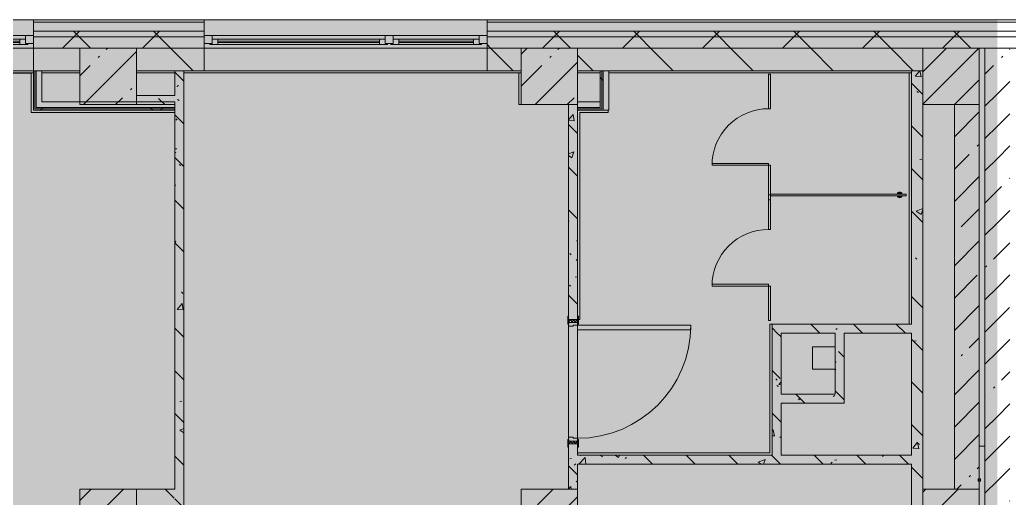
# Model space of a CAD drawing. Header units: millimetres. Extents: x 35143 to 244272, y -8553 to 29000.
# Drawn here: x 193481 to 202226, y 23120 to 27350 of the extents above; entities that cross this region are included whole.
import ezdxf

# ---------------------------------------------------------------- set-up
doc = ezdxf.new("R2010")
doc.units = ezdxf.units.MM
doc.layers.add('A-DETL-GENF-6', color=7, linetype='Continuous', lineweight=9, true_color=0xc0c0c0, transparency=0.4)
for name, color, linetype, lineweight, true_color in [('A-DOOR-3', 7, 'Continuous', 5, 0xaaaaaa), ('A-DOOR-4', 7, 'Continuous', 5, 0xe2e2e2), ('A-DOOR-5', 7, 'Continuous', 5, 0xb7b7b7), ('A-DOOR-6', 7, 'Continuous', 5, 0x737373), ('A-DOOR-FRAM-3', 7, 'Continuous', 5, 0xe2e2e2), ('A-DOOR-FRAM-4', 7, 'Continuous', 5, 0xaaaaaa), ('A-DOOR-FRAM-5', 7, 'Continuous', 5, 0xb7b7b7), ('A-FLOR-3', 7, 'Continuous', 5, 0xb7b7b7), ('A-GENM-1', 7, 'Continuous', 5, 0x737373), ('A-GENM-3', 7, 'Continuous', 5, 0xe2ddcd), ('A-GLAZ-2', 7, 'Continuous', 5, 0x737373), ('A-WALL-5', 7, 'Continuous', 9, 0x737373), ('A-WALL-6', 7, 'Continuous', 5, 0x737373), ('I-WALL-3', 7, 'Continuous', 5, 0xe7e7e7), ('I-WALL-4', 7, 'Continuous', 9, 0xe7e7e7), ('I-WALL-6', 7, 'Continuous', 5, 0x737373), ('I-WALL-7', 7, 'Continuous', 5, 0x787878), ('S-COLS-2', 7, 'Continuous', 5, 0x737373)]:
    doc.layers.add(name, color=color, linetype=linetype, lineweight=lineweight, true_color=true_color)
for name, color, linetype, lineweight in [('A-WALL', 7, 'Continuous', 9), ('A-WALL-4', 7, 'Continuous', 5), ('I-WALL-5', 7, 'Continuous', 5), ('S-COLS-1', 7, 'Continuous', 5)]:
    doc.layers.add(name, color=color, linetype=linetype, lineweight=lineweight)
pattern_1 = [(45, (117261.88, 0), (-285.1231, 285.1231), []), (45, (117547, 0), (-285.1231, 285.1231), [504.031, -100.806, 16.764, -84.042])]
pattern_2 = [(135, (117261.9, 0), (-377.1708, -377.1708), [533.4, -88.9, 17.78, -88.9]), (135, (117261.9, 376.94), (-377.1708, -377.1708), []), (50, (117261.9, 0), (637.6445, -55.7866), [66.675, -733.425]), (355, (117261.9, 0), (-123.3494, 668.699), [53.34, -586.74]), (100.451, (117315, -4.65), (514.299, 612.908), [56.665, -623.315]), (46.184, (117261.9, 177.8), (948.7764, -147.15), [100.012, -1100.137]), (96.636, (117340.9, 165.5), (830.909, 865.997), [84.998, -934.973]), (351.184, (117261.9, 177.8), (830.918, 865.988), [80.01, -880.11]), (21, (117350.8, 133.35), (530.6506, -357.9283), [66.675, -733.425]), (326, (117350.8, 133.35), (216.308, 644.6585), [53.34, -586.74]), (71.451, (117395, 103.5), (746.9596, 286.7243), [56.665, -623.315]), (37.5, (117261.88, 0), (10.81053, 295.9426), [16.764, -562.864, 16.764, -578.866, -588.962]), (37.5, (117261.88, 0), (10.81053, 295.9426), [-1175.258, 16.764, -572.198]), (7.5, (117261.88, 0), (233.8692, 350.6318), [16.764, -322.834, 16.764, -549.529, -224.472]), (7.5, (117261.88, 0), (233.8692, 350.6318), [-905.891, 16.764, -207.708]), (327.5, (117063.63, 0), (474.5678, -20.0513), [16.764, -205.486, 16.764, -676.656, -920.115]), (327.5, (117063.63, 0), (474.5678, -20.0513), [-915.67, 16.764, -903.351]), (317.5, (116974.73, 0), (518.4522, 88.9934), [16.764, -272.161, 16.764, -443.738, -653.415]), (317.5, (116974.73, 0), (518.4522, 88.9934), [-749.427, 16.764, -636.651])]
pattern_3 = [(45, (117261.9, 0), (-353.5534, 353.5534), []), (135, (117261.9, 0), (-353.5534, -353.5534), [])]
pattern_4 = [(45, (117261.9, 0), (-530.33, 530.33), []), (135, (117261.9, 0), (-530.33, -530.33), [])]

# ---------------------------------------------------------------- blocks, each defined once
blk = doc.blocks.new('BSC_Колонна _Прямоугольная - 500х500-23287078-2_1_2_птичка')
at = {"layer": 'S-COLS-1'}
h = blk.add_hatch(dxfattribs=at)
h.set_pattern_fill('FP_96', color=256, style=0, pattern_type=2)
h.set_pattern_definition([(45, (-84450, -22950), (-285.1231, 285.1231), []), (45, (-84164.88, -22950), (-285.1231, 285.1231), [504.031, -100.806, 16.764, -84.042])])
h.paths.add_polyline_path([(-250, -250), (250, -250), (250, 250), (-250, 250), (-250, -160)])
at = {"layer": 'S-COLS-2'}
for p, q in [((250, 250), (-250, 250)), ((-250, 250), (-250, -250)), ((250, -250), (250, 250)), ((-250, -250), (250, -250))]:
    blk.add_line(p, q, dxfattribs=at)
blk = doc.blocks.new('BSC_Колонна _Прямоугольная - 500х500-V113-2_1_2_птичка')
at = {"layer": 'S-COLS-1'}
h = blk.add_hatch(dxfattribs=at)
h.set_pattern_fill('FP_117', color=256, style=0, pattern_type=2)
h.set_pattern_definition([(45, (-77000, -22950), (-285.1231, 285.1231), []), (45, (-76714.88, -22950), (-285.1231, 285.1231), [504.031, -100.806, 16.764, -84.042])])
h.paths.add_polyline_path([(-250, -250), (250, -250), (250, 250), (-250, 250), (-250, -160)])
at = {"layer": 'S-COLS-2'}
for p, q in [((250, 250), (-250, 250)), ((-250, 250), (-250, -250)), ((250, -250), (250, 250)), ((-250, -250), (250, -250))]:
    blk.add_line(p, q, dxfattribs=at)
blk = doc.blocks.new('110_Дверь_СКБ_1Ст_Внутренняя1 - Д-4 1100x2100h_су мгн-32391219-2_1_2_птичка')
at = {"layer": 'A-DOOR-3'}
h = blk.add_hatch(dxfattribs=at)
h.set_pattern_fill('FP_38', color=256, style=0, pattern_type=2)
h.set_pattern_definition([(135, (1751.41, 104.685), (-14.14214, -14.14214), []), (225, (1751.41, 104.685), (14.14214, -14.14214), [])])
h.paths.add_polyline_path([(562.5, 40), (537.5, 40), (537.5, -40), (562.5, -40)])
at = {"layer": 'A-DOOR-4'}
h = blk.add_hatch(color=256, dxfattribs=at)
h.paths.add_polyline_path([(537.5, 40), (512.5, 40), (512.5, 0), (502.5, 0), (502.5, -40), (537.5, -40)])
h.paths.add_polyline_path([(-477.5, 0), (-487.5, 0), (-487.5, 40), (-512.5, 40), (-512.5, -40), (-477.5, -40)])
at = {"layer": 'A-DOOR-FRAM-3'}
for points in [[(-447.5, 40), (-447.5, 1040), (-487.5, 1040), (-487.5, 40)], [(-497.5, 40), (-497.5, 48), (-567.5, 48), (-567.5, 40)], [(592.5, 48), (522.5, 48), (522.5, 40), (592.5, 40)], [(-497.5, -40), (-567.5, -40), (-567.5, -48), (-497.5, -48)], [(592.5, -48), (592.5, -40), (522.5, -40), (522.5, -48)]]:
    blk.add_hatch(color=256, dxfattribs=at).paths.add_polyline_path(points)
at = {"layer": 'A-DOOR-FRAM-4'}
h = blk.add_hatch(dxfattribs=at)
h.set_pattern_fill('FP_39', color=256, style=0, pattern_type=2)
h.set_pattern_definition([(45, (-371.384, 104.685), (-14.1421, 14.1421), []), (135, (-371.384, 104.685), (-14.1421, -14.1421), [])])
h.paths.add_polyline_path([(-512.5, 40), (-537.5, 40), (-537.5, -40), (-512.5, -40)])
at = {"layer": 'A-DOOR-5'}
for p, q in [((-487.5, 1040), (-487.5, 40)), ((-447.5, 1040), (-487.5, 1040)), ((-447.5, 40), (-447.5, 1040)), ((-487.5, 40), (-447.5, 40))]:
    blk.add_line(p, q, dxfattribs=at)
blk.add_arc((-487.5, 40), 1000, 360, 90, dxfattribs=at)
at = {"layer": 'A-DOOR-FRAM-5'}
for p, q in [((-497.5, 48), (-567.5, 48)), ((-567.5, 48), (-567.5, 40)), ((-567.5, 40), (-497.5, 40)), ((-512.5, 40), (-537.5, 40)), ((-537.5, 40), (-537.5, -40)), ((-487.5, 40), (-512.5, 40)), ((-512.5, 40), (-512.5, -40)), ((-512.5, -40), (-512.5, 40)), ((-497.5, 40), (-512.5, 40)), ((-512.5, 40), (-512.5, 39)), ((-512.5, 39), (-497.5, 39)), ((-497.5, 40), (-497.5, 48)), ((-497.5, 39), (-497.5, 40)), ((-487.5, 0), (-487.5, 40)), ((-477.5, 0), (-487.5, 0)), ((-477.5, -40), (-477.5, 0)), ((512.5, 0), (502.5, 0)), ((502.5, 0), (502.5, -40)), ((512.5, 40), (512.5, 0)), ((537.5, 40), (512.5, 40)), ((592.5, 48), (522.5, 48)), ((522.5, 48), (522.5, 40)), ((537.5, 40), (522.5, 40)), ((522.5, 40), (522.5, 39)), ((522.5, 40), (592.5, 40)), ((522.5, 39), (537.5, 39)), ((537.5, -40), (537.5, 40)), ((562.5, 40), (537.5, 40)), ((537.5, 40), (537.5, -40)), ((537.5, 39), (537.5, 40)), ((562.5, -40), (562.5, 40)), ((592.5, 40), (592.5, 48)), ((-497.5, -40), (-567.5, -40)), ((-567.5, -40), (-567.5, -48)), ((-567.5, -48), (-497.5, -48)), ((-537.5, -40), (-512.5, -40)), ((-497.5, -39), (-512.5, -39)), ((-512.5, -39), (-512.5, -40)), ((-512.5, -40), (-477.5, -40)), ((-512.5, -40), (-497.5, -40)), ((-497.5, -40), (-497.5, -39)), ((-497.5, -48), (-497.5, -40)), ((502.5, -40), (537.5, -40)), ((537.5, -39), (522.5, -39)), ((522.5, -39), (522.5, -40)), ((522.5, -40), (537.5, -40)), ((592.5, -40), (522.5, -40)), ((522.5, -40), (522.5, -48)), ((522.5, -48), (592.5, -48)), ((537.5, -40), (537.5, -39)), ((537.5, -40), (562.5, -40)), ((592.5, -48), (592.5, -40))]:
    blk.add_line(p, q, dxfattribs=at)
blk = doc.blocks.new('120_Окно_СКБ_2Ст - 120_Окно_СКБ_2Ст 2500х2500 _мал створка справа_-23206729-2_1_2_птичка')
at = {"layer": 'A-GLAZ-2'}
for p, q in [((-1250, -75), (-1250, -5)), ((-1250, -5), (-1180, -5)), ((1250, -5), (-1250, -5)), ((-1180, -75), (-1250, -75)), ((-1250, -75), (-1200, -75)), ((-1180, -75), (-1200, -75)), ((-1200, -75), (-1200, -85)), ((-1200, -85), (370, -85)), ((370, -85), (-1200, -85)), ((-1180, -5), (-1180, -75)), ((350, -35), (-1180, -35)), ((-1180, -35), (-1180, -75)), ((-1130, -85), (-1130, -35)), ((-1130, -55), (300, -55)), ((300, -65), (-1130, -65)), ((300, -85), (300, -35)), ((350, -75), (350, -5)), ((350, -5), (420, -5)), ((350, -75), (350, -35)), ((420, -75), (350, -75)), ((370, -75), (350, -75)), ((370, -75), (400, -75)), ((370, -85), (370, -75)), ((420, -75), (400, -75)), ((400, -75), (400, -85)), ((400, -85), (1200, -85)), ((1200, -85), (400, -85)), ((420, -5), (420, -75)), ((1180, -35), (420, -35)), ((420, -35), (420, -75)), ((470, -85), (470, -35)), ((470, -55), (1130, -55)), ((1130, -65), (470, -65)), ((1130, -85), (1130, -35)), ((1180, -75), (1180, -5)), ((1180, -5), (1250, -5)), ((1180, -75), (1180, -35)), ((1250, -75), (1180, -75)), ((1200, -75), (1180, -75)), ((1200, -75), (1250, -75)), ((1200, -85), (1200, -75)), ((1250, -5), (1250, -75))]:
    blk.add_line(p, q, dxfattribs=at)
blk = doc.blocks.new('120_Окно_СКБ_2Ст - 120_Окно_СКБ_2Ст 2100х2400 _мал створка справа_-19092174-2_1_2_птичка')
at = {"layer": 'A-GLAZ-2'}
for p, q in [((-1050, -75), (-1050, -5)), ((-1050, -5), (-980, -5)), ((1050, -5), (-1050, -5)), ((-980, -75), (-1050, -75)), ((-1050, -75), (-1000, -75)), ((-980, -75), (-1000, -75)), ((-1000, -75), (-1000, -85)), ((-1000, -85), (170, -85)), ((170, -85), (-1000, -85)), ((-980, -5), (-980, -75)), ((150, -35), (-980, -35)), ((-980, -35), (-980, -75)), ((-930, -85), (-930, -35)), ((-930, -55), (100, -55)), ((100, -65), (-930, -65)), ((100, -85), (100, -35)), ((150, -75), (150, -5)), ((150, -5), (220, -5)), ((150, -75), (150, -35)), ((220, -75), (150, -75)), ((170, -75), (150, -75)), ((170, -75), (200, -75)), ((170, -85), (170, -75)), ((220, -75), (200, -75)), ((200, -75), (200, -85)), ((200, -85), (1000, -85)), ((1000, -85), (200, -85)), ((220, -5), (220, -75)), ((980, -35), (220, -35)), ((220, -35), (220, -75)), ((270, -85), (270, -35)), ((270, -55), (930, -55)), ((930, -65), (270, -65)), ((930, -85), (930, -35)), ((980, -75), (980, -5)), ((980, -5), (1050, -5)), ((980, -75), (980, -35)), ((1050, -75), (980, -75)), ((1000, -75), (980, -75)), ((1000, -75), (1050, -75)), ((1000, -85), (1000, -75)), ((1050, -5), (1050, -75))]:
    blk.add_line(p, q, dxfattribs=at)
blk = doc.blocks.new('BSC_Колонна _Прямоугольная - 500х500-V169-2_1_2_птичка')
at = {"layer": 'S-COLS-1'}
h = blk.add_hatch(dxfattribs=at)
h.set_pattern_fill('FP_157', color=256, style=0, pattern_type=2)
h.set_pattern_definition([(45, (-80900, -22950), (-285.1231, 285.1231), []), (45, (-80614.88, -22950), (-285.1231, 285.1231), [504.031, -100.806, 16.764, -84.042])])
h.paths.add_polyline_path([(-250, -250), (250, -250), (250, 250), (-250, 250), (-250, -160)])
at = {"layer": 'S-COLS-2'}
for p, q in [((250, 250), (-250, 250)), ((-250, 250), (-250, -250)), ((250, -250), (250, 250)), ((-250, -250), (250, -250))]:
    blk.add_line(p, q, dxfattribs=at)
blk = doc.blocks.new('131_Сантехническая перегородка_Дверь - СД-1-V209-2_1_2_птичка')
at = {"layer": 'A-GENM-3'}
for points in [[(0, -8), (305.2, -8), (305.2, 8), (0, 8)], [(805.2, -8), (1110.4, -8), (1110.4, 8), (805.2, 8)]]:
    blk.add_hatch(color=256, dxfattribs=at).paths.add_polyline_path(points)
at = {"layer": 'A-DOOR-6'}
for p, q in [((321.2, 508), (305.2, 508)), ((305.2, 8), (305.2, 508)), ((321.2, 8), (321.2, 508)), ((321.2, 8), (305.2, 8))]:
    blk.add_line(p, q, dxfattribs=at)
blk.add_arc((305.2, 8), 500, 360, 90, dxfattribs=at)
at = {"layer": 'A-GENM-1'}
for p, q in [((305.2, 8), (0, 8)), ((0, 8), (0, -8)), ((305.2, -8), (305.2, 8)), ((1110.4, 8), (805.2, 8)), ((805.2, 8), (805.2, -8)), ((1110.4, -8), (1110.4, 8)), ((0, -8), (305.2, -8)), ((805.2, -8), (1110.4, -8))]:
    blk.add_line(p, q, dxfattribs=at)
blk = doc.blocks.new('131_Сантехническая перегородка 8 - СП-1-30911291-2_1_2_птичка')
at = {"layer": 'A-GENM-3'}
blk.add_hatch(color=256, dxfattribs=at).paths.add_polyline_path([(0, 8), (0, -8), (1200, -8), (1200, 8)])
at = {"layer": 'A-GENM-1'}
for p, q in [((1200, 8), (0, 8)), ((0, 8), (0, -8)), ((1200, -8), (1200, 8)), ((0, -8), (1200, -8))]:
    blk.add_line(p, q, dxfattribs=at)
at = {"layer": 'A-GENM-1', "flags": 128}
for points in [[(71.5, 8), (71.1, 8.5), (70.8, 9), (70.4, 9.5), (70, 9.9), (69.6, 10.4), (69.2, 10.8), (68.8, 11.2), (68.3, 11.6), (67.8, 12), (67.3, 12.3), (66.8, 12.7), (66.3, 13), (65.8, 13.3), (65.3, 13.6), (64.7, 13.8), (64.2, 14), (63.6, 14.3), (63, 14.4), (62.4, 14.6), (61.9, 14.7), (61.3, 14.9), (60.7, 14.9), (60.1, 15), (59.5, 15.1), (58.9, 15.1), (58.3, 15.1), (57.7, 15), (57.1, 15), (56.5, 14.9), (55.9, 14.8), (55.3, 14.7), (54.7, 14.5), (54.1, 14.4), (53.5, 14.2), (53, 13.9), (52.4, 13.7), (51.9, 13.4), (51.4, 13.2), (50.8, 12.9), (50.3, 12.5), (49.8, 12.2), (49.3, 11.8), (48.9, 11.4), (48.4, 11), (48, 10.6), (47.6, 10.2), (47.2, 9.7), (46.8, 9.3), (46.4, 8.8), (46.1, 8.3), (45.9, 8)], [(45.9, -8), (46.3, -8.5), (46.6, -9), (47, -9.5), (47.4, -9.9), (47.8, -10.4), (48.2, -10.8), (48.6, -11.2), (49.1, -11.6), (49.6, -12), (50, -12.3), (50.5, -12.7), (51.1, -13), (51.6, -13.3), (52.1, -13.6), (52.7, -13.8), (53.2, -14), (53.8, -14.3), (54.4, -14.4), (54.9, -14.6), (55.5, -14.7), (56.1, -14.9), (56.7, -14.9), (57.3, -15), (57.9, -15.1), (58.5, -15.1), (59.1, -15.1), (59.7, -15), (60.3, -15), (60.9, -14.9), (61.5, -14.8), (62.1, -14.7), (62.7, -14.5), (63.3, -14.4), (63.8, -14.2), (64.4, -13.9), (65, -13.7), (65.5, -13.4), (66, -13.2), (66.6, -12.9), (67.1, -12.5), (67.6, -12.2), (68, -11.8), (68.5, -11.4), (69, -11), (69.4, -10.6), (69.8, -10.2), (70.2, -9.7), (70.6, -9.3), (70.9, -8.8), (71.3, -8.3), (71.5, -8)]]:
    blk.add_lwpolyline(points, dxfattribs=at)
at = {"layer": 'A-GENM-1'}
for radius, start, end in [(24.6, 19.91127, 160.08873), (17.6, 45, 135), (17.6, 45, 135), (15.1, 45, 135), (24.6, 199.91127, 340.08873), (17.6, 225, 315), (17.6, 225, 315), (15.1, 225, 315)]:
    blk.add_arc((58.7, 0), radius, start, end, dxfattribs=at)

msp = doc.modelspace()

# ---------------------------------------------------------------- hatches: boundary and pattern name
at = {"layer": 'A-DETL-GENF-6'}
msp.add_hatch(color=256, dxfattribs=at).paths.add_polyline_path([(193102.8, -280), (193121.9, -280), (193121.9, 3300), (202121.9, 3300), (202121.9, 27350), (159171.9, 27350), (159171.9, 23778), (156021.9, 23778), (156021.9, -280), (192175.3, -280)])
at = {"layer": 'A-WALL-4'}
h = msp.add_hatch(dxfattribs=at)
h.set_pattern_fill('FP_87', color=256, style=0, pattern_type=2)
h.set_pattern_definition(pattern_3)
h.paths.add_polyline_path([(202065.7, 27200), (202121.9, 27200), (202121.9, 27250), (197611.9, 27250), (197611.9, 27200), (201450.5, 27200)])
h.paths.add_polyline_path([(194030.3, 27200), (195111.9, 27200), (195111.9, 27250), (193601.9, 27250), (193601.9, 27200)])
h.paths.add_polyline_path([(184755.1, 27200), (185221.9, 27200), (185218.9, 27250), (183421.9, 27250), (183421.9, 27200), (183827.6, 27200)])
h.paths.add_polyline_path([(186121.9, 27200), (191501.9, 27200), (191501.9, 27250), (186121.9, 27250)])
h.paths.add_polyline_path([(182521.9, 27200), (182521.9, 27250), (181441.9, 27250), (181441.9, 27200), (182217.1, 27200)])
h.paths.add_polyline_path([(166922.2, 27200), (168022.1, 27200), (168022.1, 27250), (166922.2, 27250)])
h.paths.add_polyline_path([(177121.9, 27200), (178301.9, 27200), (178301.9, 27250), (177121.9, 27250)])
h.paths.add_polyline_path([(174421.9, 27200), (174421.9, 27250), (173171.8, 27250), (173171.8, 27200), (174088.7, 27200)])
h.paths.add_polyline_path([(171769.9, 27200), (172271.8, 27200), (172271.8, 27250), (171122.1, 27250), (171122.1, 27200)])
h.paths.add_polyline_path([(159321.9, 27200), (161668.9, 27200), (161668.9, 27250), (159271.9, 27250), (159271.9, 27200)])
h.paths.add_polyline_path([(166022.2, 27200), (166022.2, 27250), (164768.9, 27250), (164768.9, 27200), (165277.2, 27200)])
h = msp.add_hatch(dxfattribs=at)
h.set_pattern_fill('FP_87', color=256, style=0, pattern_type=2)
h.set_pattern_definition(pattern_3)
h.paths.add_polyline_path([(201461.9, 27100), (202121.9, 27100), (202121.9, 27200), (197611.9, 27200), (197611.9, 27100), (201450.5, 27100)])
h.paths.add_polyline_path([(184755.1, 27100), (185221.9, 27100), (185218.9, 27200), (183421.9, 27200), (183421.9, 27100), (184021.9, 27100)])
h.paths.add_polyline_path([(182521.9, 27100), (182521.9, 27200), (181441.9, 27200), (181441.9, 27100), (182217.1, 27100)])
h.paths.add_polyline_path([(186121.9, 27100), (191501.9, 27100), (191501.9, 27200), (186121.9, 27200)])
h.paths.add_polyline_path([(195111.9, 27100), (195111.9, 27200), (193601.9, 27200), (193601.9, 27100), (194957.9, 27100)])
h.paths.add_polyline_path([(174421.9, 27100), (174421.9, 27200), (173171.8, 27200), (173171.8, 27100), (174088.7, 27100)])
h.paths.add_polyline_path([(178301.9, 27100), (178301.9, 27200), (177121.9, 27200), (177121.9, 27100), (178262.5, 27100)])
h.paths.add_polyline_path([(171122.1, 27100), (172271.8, 27100), (172271.8, 27200), (171122.1, 27200)])
h.paths.add_polyline_path([(161668.9, 27100), (161668.9, 27200), (159321.9, 27200), (159321.9, 27100), (160639.6, 27100)])
h.paths.add_polyline_path([(164768.9, 27100), (166022.2, 27100), (166022.2, 27200), (164768.9, 27200)])
h.paths.add_polyline_path([(166922.2, 27100), (168022.1, 27100), (168022.1, 27200), (166922.2, 27200)])
h = msp.add_hatch(dxfattribs=at)
h.set_pattern_fill('FP_87', color=256, style=0, pattern_type=2)
h.set_pattern_definition(pattern_3)
h.paths.add_polyline_path([(206088.1, 27200), (210421.9, 27200), (210421.9, 27250), (202121.9, 27250), (202121.9, 27200), (205160.6, 27200)])
h = msp.add_hatch(dxfattribs=at)
h.set_pattern_fill('FP_87', color=256, style=0, pattern_type=2)
h.set_pattern_definition(pattern_3)
h.paths.add_polyline_path([(210321.9, 27100), (210321.9, 27200), (202121.9, 27200), (202121.9, 27100), (209798.2, 27100)])
at = {"layer": 'I-WALL-3'}
for points in [[(193676.9, 26625), (193676.9, 26900), (193626.9, 26900), (193626.9, 26625)], [(198686.9, 26550), (198686.9, 26900), (198636.9, 26900), (198636.9, 26550), (198667.9, 26550)], [(194851.9, 26575), (194851.9, 26625), (193626.9, 26625), (193626.9, 26575), (194030.3, 26575)]]:
    msp.add_hatch(color=256, dxfattribs=at).paths.add_polyline_path(points)
at = {"layer": 'I-WALL-4'}
msp.add_hatch(color=256, dxfattribs=at).paths.add_polyline_path([(198611.9, 26575), (198611.9, 26625), (198411.9, 26625), (198411.9, 26575)])
at = {"layer": 'I-WALL-5'}
h = msp.add_hatch(dxfattribs=at)
h.set_pattern_fill('FP_98', color=256, style=0, pattern_type=2)
h.set_pattern_definition([(135, (117261.9, 0), (-353.5534, -353.5534), [])])
h.paths.add_polyline_path([(197611.9, 26900), (197911.9, 26900), (197911.9, 27100), (197611.9, 27100), (197611.9, 26974.9)])
h.paths.add_polyline_path([(201461.9, 26900), (201461.9, 27100), (198411.9, 27100), (198411.9, 26900), (201450.5, 26900)])
h.paths.add_polyline_path([(190801.9, 26900), (190801.9, 27100), (188071.9, 27100), (188071.9, 26900), (190320.3, 26900)])
h.paths.add_polyline_path([(185221.9, 26900), (185218.9, 27100), (184021.9, 27100), (184021.9, 26900), (185218.9, 26900)])
h.paths.add_polyline_path([(191501.9, 26900), (191501.9, 27100), (191301.9, 27100), (191301.9, 26900)])
h.paths.add_polyline_path([(186121.9, 26900), (187571.9, 26900), (187571.9, 27100), (186121.9, 27100)])
h.paths.add_polyline_path([(194011.9, 26900), (194011.9, 27100), (193601.9, 27100), (193601.9, 26900)])
h.paths.add_polyline_path([(195111.9, 26900), (195111.9, 27100), (194511.9, 27100), (194511.9, 26900), (194957.9, 26900)])
h.paths.add_polyline_path([(173624.9, 26900), (174421.9, 26900), (174421.9, 27100), (173171.8, 27100), (173171.8, 26900)])
h.paths.add_polyline_path([(171122.1, 26900), (172271.8, 26900), (172271.8, 27100), (171122.1, 27100)])
h.paths.add_polyline_path([(177121.9, 26900), (178321.9, 26900), (178321.9, 27100), (177121.9, 27100)])
h.paths.add_polyline_path([(181726.7, 26900), (182521.9, 26900), (182521.9, 27100), (181421.9, 27100), (181421.9, 26900)])
h.paths.add_polyline_path([(167626.7, 26900), (168022.1, 26900), (168022.1, 27100), (167626.7, 27100)])
h = msp.add_hatch(dxfattribs=at)
h.set_pattern_fill('FP_95', color=256, style=0, pattern_type=2)
h.set_pattern_definition(pattern_1)
h.paths.add_polyline_path([(202121.9, 18370), (202121.9, 27100), (202011.9, 27100), (202011.9, 18370)])
h = msp.add_hatch(dxfattribs=at)
h.set_pattern_fill('FP_95', color=256, style=0, pattern_type=2)
h.set_pattern_definition(pattern_1)
h.paths.add_polyline_path([(202231.9, 18370), (202231.9, 27100), (202121.9, 27100), (202121.9, 18370)])
h = msp.add_hatch(dxfattribs=at)
h.set_pattern_fill('FP_187', color=256, style=0, pattern_type=2)
h.set_pattern_definition(pattern_4)
h.paths.add_polyline_path([(198624.4, 26575), (198624.4, 26900), (198611.9, 26900), (198611.9, 26575)])
h = msp.add_hatch(dxfattribs=at)
h.set_pattern_fill('FP_187', color=256, style=0, pattern_type=2)
h.set_pattern_definition(pattern_4)
h.paths.add_polyline_path([(198636.9, 26562.5), (198636.9, 26900), (198624.4, 26900), (198624.4, 26562.5)])
h = msp.add_hatch(dxfattribs=at)
h.set_pattern_fill('FP_95', color=256, style=0, pattern_type=2)
h.set_pattern_definition(pattern_1)
h.paths.add_polyline_path([(201961.9, 15150), (201961.9, 15530), (201741.9, 15530), (201741.9, 15150)])
h.paths.add_polyline_path([(201741.9, 18570), (201961.9, 18570), (201961.9, 18600), (201741.9, 18600)])
h.paths.add_polyline_path([(201961.9, 19100), (201961.9, 22700), (201741.9, 22700), (201741.9, 19100), (201750.3, 19100)])
h.paths.add_polyline_path([(201866, 23200), (201961.9, 23200), (201961.9, 26600), (201741.9, 26600), (201741.9, 23200)])
h = msp.add_hatch(dxfattribs=at)
h.set_pattern_fill('FP_187', color=256, style=0, pattern_type=2)
h.set_pattern_definition(pattern_4)
h.paths.add_polyline_path([(194851.9, 26550), (194851.9, 26562.5), (193601.9, 26562.5), (193601.9, 26550), (194030.3, 26550)])
h = msp.add_hatch(dxfattribs=at)
h.set_pattern_fill('FP_187', color=256, style=0, pattern_type=2)
h.set_pattern_definition(pattern_4)
h.paths.add_polyline_path([(194851.9, 26562.5), (194851.9, 26575), (193614.4, 26575), (193614.4, 26562.5), (194030.3, 26562.5)])
at = {"layer": 'I-WALL-7'}
h = msp.add_hatch(dxfattribs=at)
h.set_pattern_fill('FP_104', color=256, style=0, pattern_type=2)
h.set_pattern_definition(pattern_2)
h.paths.add_polyline_path([(194851.9, 18800), (194931.9, 18800), (194931.9, 26900), (194851.9, 26900), (194851.9, 20476.2)])
h = msp.add_hatch(dxfattribs=at)
h.set_pattern_fill('FP_104', color=256, style=0, pattern_type=2)
h.set_pattern_definition(pattern_2)
h.paths.add_polyline_path([(201362.6, 18800), (201461.9, 18800), (201461.9, 26900), (201362.6, 26900), (201362.6, 20476.2)])
h = msp.add_hatch(dxfattribs=at)
h.set_pattern_fill('FP_104', color=256, style=0, pattern_type=2)
h.set_pattern_definition(pattern_2)
h.paths.add_polyline_path([(194851.9, 26600), (194851.9, 26680), (194511.9, 26680), (194511.9, 26600)])
h = msp.add_hatch(dxfattribs=at)
h.set_pattern_fill('FP_104', color=256, style=0, pattern_type=2)
h.set_pattern_definition(pattern_2)
h.paths.add_polyline_path([(198411.9, 23200), (198411.9, 23600), (198331.9, 23600), (198331.9, 23200)])
h.paths.add_polyline_path([(198411.9, 24700), (198411.9, 26600), (198331.9, 26600), (198331.9, 24700)])
h = msp.add_hatch(dxfattribs=at)
h.set_pattern_fill('FP_104', color=256, style=0, pattern_type=2)
h.set_pattern_definition(pattern_2)
h.paths.add_polyline_path([(200523, 24580), (201362.6, 24580), (201362.6, 24660), (200130.4, 24660), (200130.4, 24580), (200210.4, 24580)])
h = msp.add_hatch(dxfattribs=at)
h.set_pattern_fill('FP_104', color=256, style=0, pattern_type=2)
h.set_pattern_definition(pattern_2)
h.paths.add_polyline_path([(200130.4, 23500), (200210.4, 23500), (200210.4, 24580), (200130.4, 24580), (200130.4, 23946.9)])
h = msp.add_hatch(dxfattribs=at)
h.set_pattern_fill('FP_104', color=256, style=0, pattern_type=2)
h.set_pattern_definition(pattern_2)
h.paths.add_polyline_path([(200767, 24040), (200767, 24580), (200687, 24580), (200687, 24040)])
h = msp.add_hatch(dxfattribs=at)
h.set_pattern_fill('FP_104', color=256, style=0, pattern_type=2)
h.set_pattern_definition(pattern_2)
h.paths.add_polyline_path([(200210.4, 23960), (200767, 23960), (200767, 24040), (200210.4, 24040)])
h = msp.add_hatch(dxfattribs=at)
h.set_pattern_fill('FP_104', color=256, style=0, pattern_type=2)
h.set_pattern_definition(pattern_2)
h.paths.add_polyline_path([(200523, 23420), (201362.6, 23420), (201362.6, 23500), (198411.9, 23500), (198411.9, 23420), (199595.5, 23420)])
h = msp.add_hatch(dxfattribs=at)
h.set_pattern_fill('FP_104', color=256, style=0, pattern_type=2)
h.set_pattern_definition(pattern_2)
h.paths.add_polyline_path([(194851.9, 23120), (194851.9, 23200), (194511.9, 23200), (194511.9, 23120)])
at = {"layer": 'S-COLS-1'}
h = msp.add_hatch(dxfattribs=at)
h.set_pattern_fill('FP_95', color=256, style=0, pattern_type=2)
h.set_pattern_definition(pattern_1)
h.paths.add_polyline_path([(194011.9, 26600), (194511.9, 26600), (194511.9, 27100), (194011.9, 27100), (194011.9, 26675.5)])
h = msp.add_hatch(dxfattribs=at)
h.set_pattern_fill('FP_95', color=256, style=0, pattern_type=2)
h.set_pattern_definition(pattern_1)
h.paths.add_polyline_path([(198411.9, 26600), (198411.9, 27100), (197911.9, 27100), (197911.9, 26600)])
h = msp.add_hatch(dxfattribs=at)
h.set_pattern_fill('FP_95', color=256, style=0, pattern_type=2)
h.set_pattern_definition(pattern_1)
h.paths.add_polyline_path([(201841.2, 26600), (201961.9, 26600), (201961.9, 27100), (201461.9, 27100), (201461.9, 26600)])

# ---------------------------------------------------------------- linework, layer by layer
at = {"layer": 'A-FLOR-3'}
for p, q in [((193580.9, 26879), (191301.9, 26879)), ((193580.9, 26530), (193580.9, 26879)), ((197890.9, 26600), (197890.9, 26880)), ((201342.6, 24660), (201342.6, 26880)), ((197911.9, 26600), (197890.9, 26600)), ((194851.9, 26530), (193580.9, 26530)), ((198681.9, 26530), (198431.9, 26530)), ((198431.9, 26530), (198431.9, 24700)), ((198681.9, 26550), (198681.9, 26530)), ((198431.9, 24700), (198419.9, 24700)), ((200110.4, 23520), (200110.4, 24660)), ((200110.4, 24660), (200130.4, 24660)), ((200487, 24459.9), (200687, 24459.9)), ((200487, 24259.9), (200487, 24459.9)), ((200687, 24259.9), (200487, 24259.9)), ((202011.9, 23580), (201961.9, 23580)), ((198411.9, 23520), (200110.4, 23520))]:
    msp.add_line(p, q, dxfattribs=at)
at = {"layer": 'A-WALL'}
for p, q in [((210551.9, 27330), (197611.9, 27330)), ((210471.9, 27250), (197611.9, 27250)), ((210421.9, 27200), (197611.9, 27200))]:
    msp.add_line(p, q, dxfattribs=at)
at = {"layer": 'A-WALL-4'}
for p, q in [((210571.9, 27350), (193601.9, 27350)), ((201461.9, 27100), (210321.9, 27100))]:
    msp.add_line(p, q, dxfattribs=at)
at = {"layer": 'A-WALL-5'}
for p, q in [((195111.9, 27330), (193601.9, 27330)), ((195111.9, 27250), (193601.9, 27250)), ((195111.9, 27200), (193601.9, 27200)), ((194011.9, 27100), (193601.9, 27100)), ((195111.9, 27100), (194511.9, 27100)), ((197911.9, 27100), (197611.9, 27100)), ((201461.9, 27100), (198411.9, 27100)), ((193614.4, 26900), (193614.4, 26562.5)), ((193626.9, 26900), (193626.9, 26575)), ((194931.9, 26900), (194851.9, 26900)), ((198624.4, 26900), (198624.4, 26562.5)), ((198636.9, 26900), (198636.9, 26550)), ((201461.9, 26900), (201362.6, 26900)), ((198611.9, 26625), (198611.9, 26575)), ((193614.4, 26562.5), (194851.9, 26562.5)), ((193626.9, 26575), (194851.9, 26575)), ((198611.9, 26575), (198411.9, 26575)), ((198624.4, 26562.5), (198411.9, 26562.5))]:
    msp.add_line(p, q, dxfattribs=at)
at = {"layer": 'A-WALL-6'}
for p, q in [((193601.9, 27350), (166922.2, 27350)), ((193601.9, 27350), (193601.9, 27100)), ((195111.9, 27100), (195111.9, 27350)), ((197611.9, 27350), (197611.9, 27100)), ((194011.9, 27100), (194511.9, 27100)), ((197911.9, 27100), (198411.9, 27100)), ((201971.9, 23290.5), (201951.9, 23290.5)), ((201951.9, 23290.5), (201951.9, 23270.5)), ((201951.9, 23270.5), (201971.9, 23270.5)), ((201971.9, 23270.5), (201971.9, 23290.5))]:
    msp.add_line(p, q, dxfattribs=at)
at = {"layer": 'I-WALL-6'}
for p, q in [((191501.9, 27100), (193601.9, 27100)), ((193601.9, 27100), (193601.9, 26550)), ((194011.9, 26900), (194011.9, 27100)), ((194511.9, 27100), (194511.9, 26900)), ((195111.9, 26900), (195111.9, 27100)), ((195111.9, 27100), (197611.9, 27100)), ((197611.9, 27100), (197611.9, 26900)), ((197911.9, 26900), (197911.9, 27100)), ((198411.9, 27100), (198411.9, 26900)), ((201461.9, 26900), (201461.9, 27100)), ((202011.9, 27100), (202011.9, 18370)), ((194011.9, 26900), (191301.9, 26900)), ((193602.8, 26880), (191301.9, 26880)), ((193676.9, 26625), (193676.9, 26900)), ((194011.9, 26880), (193676.9, 26880)), ((194511.9, 26900), (194851.9, 26900)), ((194851.9, 26880), (194511.9, 26880)), ((194851.9, 26900), (194851.9, 26680)), ((197911.9, 26900), (194931.9, 26900)), ((194931.9, 18800), (194931.9, 26900)), ((197911.9, 26880), (194931.9, 26880)), ((198411.9, 26900), (201362.6, 26900)), ((198611.9, 26880), (198411.9, 26880)), ((198611.9, 26900), (198611.9, 26625)), ((198686.9, 26550), (198686.9, 26900)), ((201362.6, 26880), (198686.9, 26880)), ((201362.6, 26900), (201362.6, 24660)), ((201462.6, 26900), (201461.9, 26900)), ((201462.6, 23200), (201462.6, 26900)), ((194851.9, 26680), (194511.9, 26680)), ((194511.9, 26680), (194511.9, 26600)), ((194851.9, 26625), (193676.9, 26625)), ((194511.9, 26600), (194851.9, 26600)), ((194851.9, 26550), (194851.9, 26625)), ((194851.9, 26600), (194851.9, 23200)), ((198411.9, 26600), (198331.9, 26600)), ((198331.9, 26600), (198331.9, 24730)), ((198611.9, 26625), (198411.9, 26625)), ((198411.9, 26625), (198411.9, 24730)), ((201741.9, 26600), (201741.9, 23200)), ((201961.9, 26600), (201741.9, 26600)), ((201961.9, 23200), (201961.9, 26600)), ((193601.9, 26550), (194851.9, 26550)), ((198411.9, 26550), (198686.9, 26550)), ((201362.6, 24660), (200130.4, 24660)), ((200130.4, 24660), (200130.4, 23500)), ((198331.9, 23660), (198331.9, 24640)), ((198411.9, 24610), (198411.9, 23650)), ((200210.4, 24580), (200687, 24580)), ((200210.4, 24040), (200210.4, 24580)), ((200687, 24580), (200687, 24040)), ((200767, 24580), (201362.6, 24580)), ((200767, 23960), (200767, 24580)), ((201362.6, 24580), (201362.6, 23500)), ((200687, 24040), (200210.4, 24040)), ((200210.4, 23500), (200210.4, 23960)), ((200210.4, 23960), (200767, 23960)), ((198331.9, 23570), (198331.9, 23200)), ((198411.9, 23500), (198411.9, 23570)), ((200130.4, 23500), (198411.9, 23500)), ((201362.6, 23500), (200210.4, 23500)), ((198411.9, 23420), (201362.6, 23420)), ((198411.9, 23200), (198411.9, 23420)), ((201362.6, 23420), (201362.6, 18800)), ((194851.9, 23200), (194511.9, 23200))]:
    msp.add_line(p, q, dxfattribs=at)
at = {"layer": 'S-COLS-2'}
for p, q in [((194511.9, 27100), (194011.9, 27100)), ((194011.9, 27100), (194011.9, 26900)), ((194511.9, 26900), (194511.9, 27100)), ((198411.9, 27100), (197911.9, 27100)), ((197911.9, 27100), (197911.9, 26900)), ((198411.9, 26900), (198411.9, 27100)), ((201961.9, 27100), (201461.9, 27100)), ((201461.9, 27100), (201461.9, 26900)), ((201961.9, 26600), (201961.9, 27100)), ((194011.9, 26900), (194011.9, 26600)), ((194511.9, 26600), (194511.9, 26900)), ((197911.9, 26900), (197911.9, 26600)), ((198411.9, 26600), (198411.9, 26900)), ((201461.9, 26900), (201461.9, 26600)), ((194011.9, 26600), (194511.9, 26600)), ((197911.9, 26600), (198411.9, 26600)), ((201461.9, 26600), (201961.9, 26600))]:
    msp.add_line(p, q, dxfattribs=at)

# ---------------------------------------------------------------- block references
at = {"layer": 'A-DOOR-5', "rotation": 270}
msp.add_blockref('110_Дверь_СКБ_1Ст_Внутренняя1 - Д-4 1100x2100h_су мгн-32391219-2_1_2_птичка', (198371.9, 24162.5), dxfattribs=at)
at = {"layer": 'A-GENM-1'}
for name, p, rotation in [('131_Сантехническая перегородка_Дверь - СД-1-V209-2_1_2_птичка', (200107.4, 25758.6), 89.99999999997607), ('131_Сантехническая перегородка_Дверь - СД-1-V209-2_1_2_птичка', (200107.4, 24691), 89.99999999997607), ('131_Сантехническая перегородка 8 - СП-1-30911291-2_1_2_птичка', (201316.2, 25801.4), 180)]:
    msp.add_blockref(name, p, dxfattribs=dict(at, rotation=rotation))
at = {"layer": 'A-GLAZ-2'}
for name, p in [('120_Окно_СКБ_2Ст - 120_Окно_СКБ_2Ст 2100х2400 _мал створка справа_-19092174-2_1_2_птичка', (192551.9, 27215)), ('120_Окно_СКБ_2Ст - 120_Окно_СКБ_2Ст 2500х2500 _мал створка справа_-23206729-2_1_2_птичка', (196361.9, 27215))]:
    msp.add_blockref(name, p, dxfattribs=at)
at = {"layer": 'S-COLS-2'}
for name, p in [('BSC_Колонна _Прямоугольная - 500х500-V113-2_1_2_птичка', (194261.9, 22950)), ('BSC_Колонна _Прямоугольная - 500х500-V169-2_1_2_птичка', (198161.9, 22950)), ('BSC_Колонна _Прямоугольная - 500х500-23287078-2_1_2_птичка', (201711.9, 22950))]:
    msp.add_blockref(name, p, dxfattribs=at)

doc.saveas('drawing.dxf')
